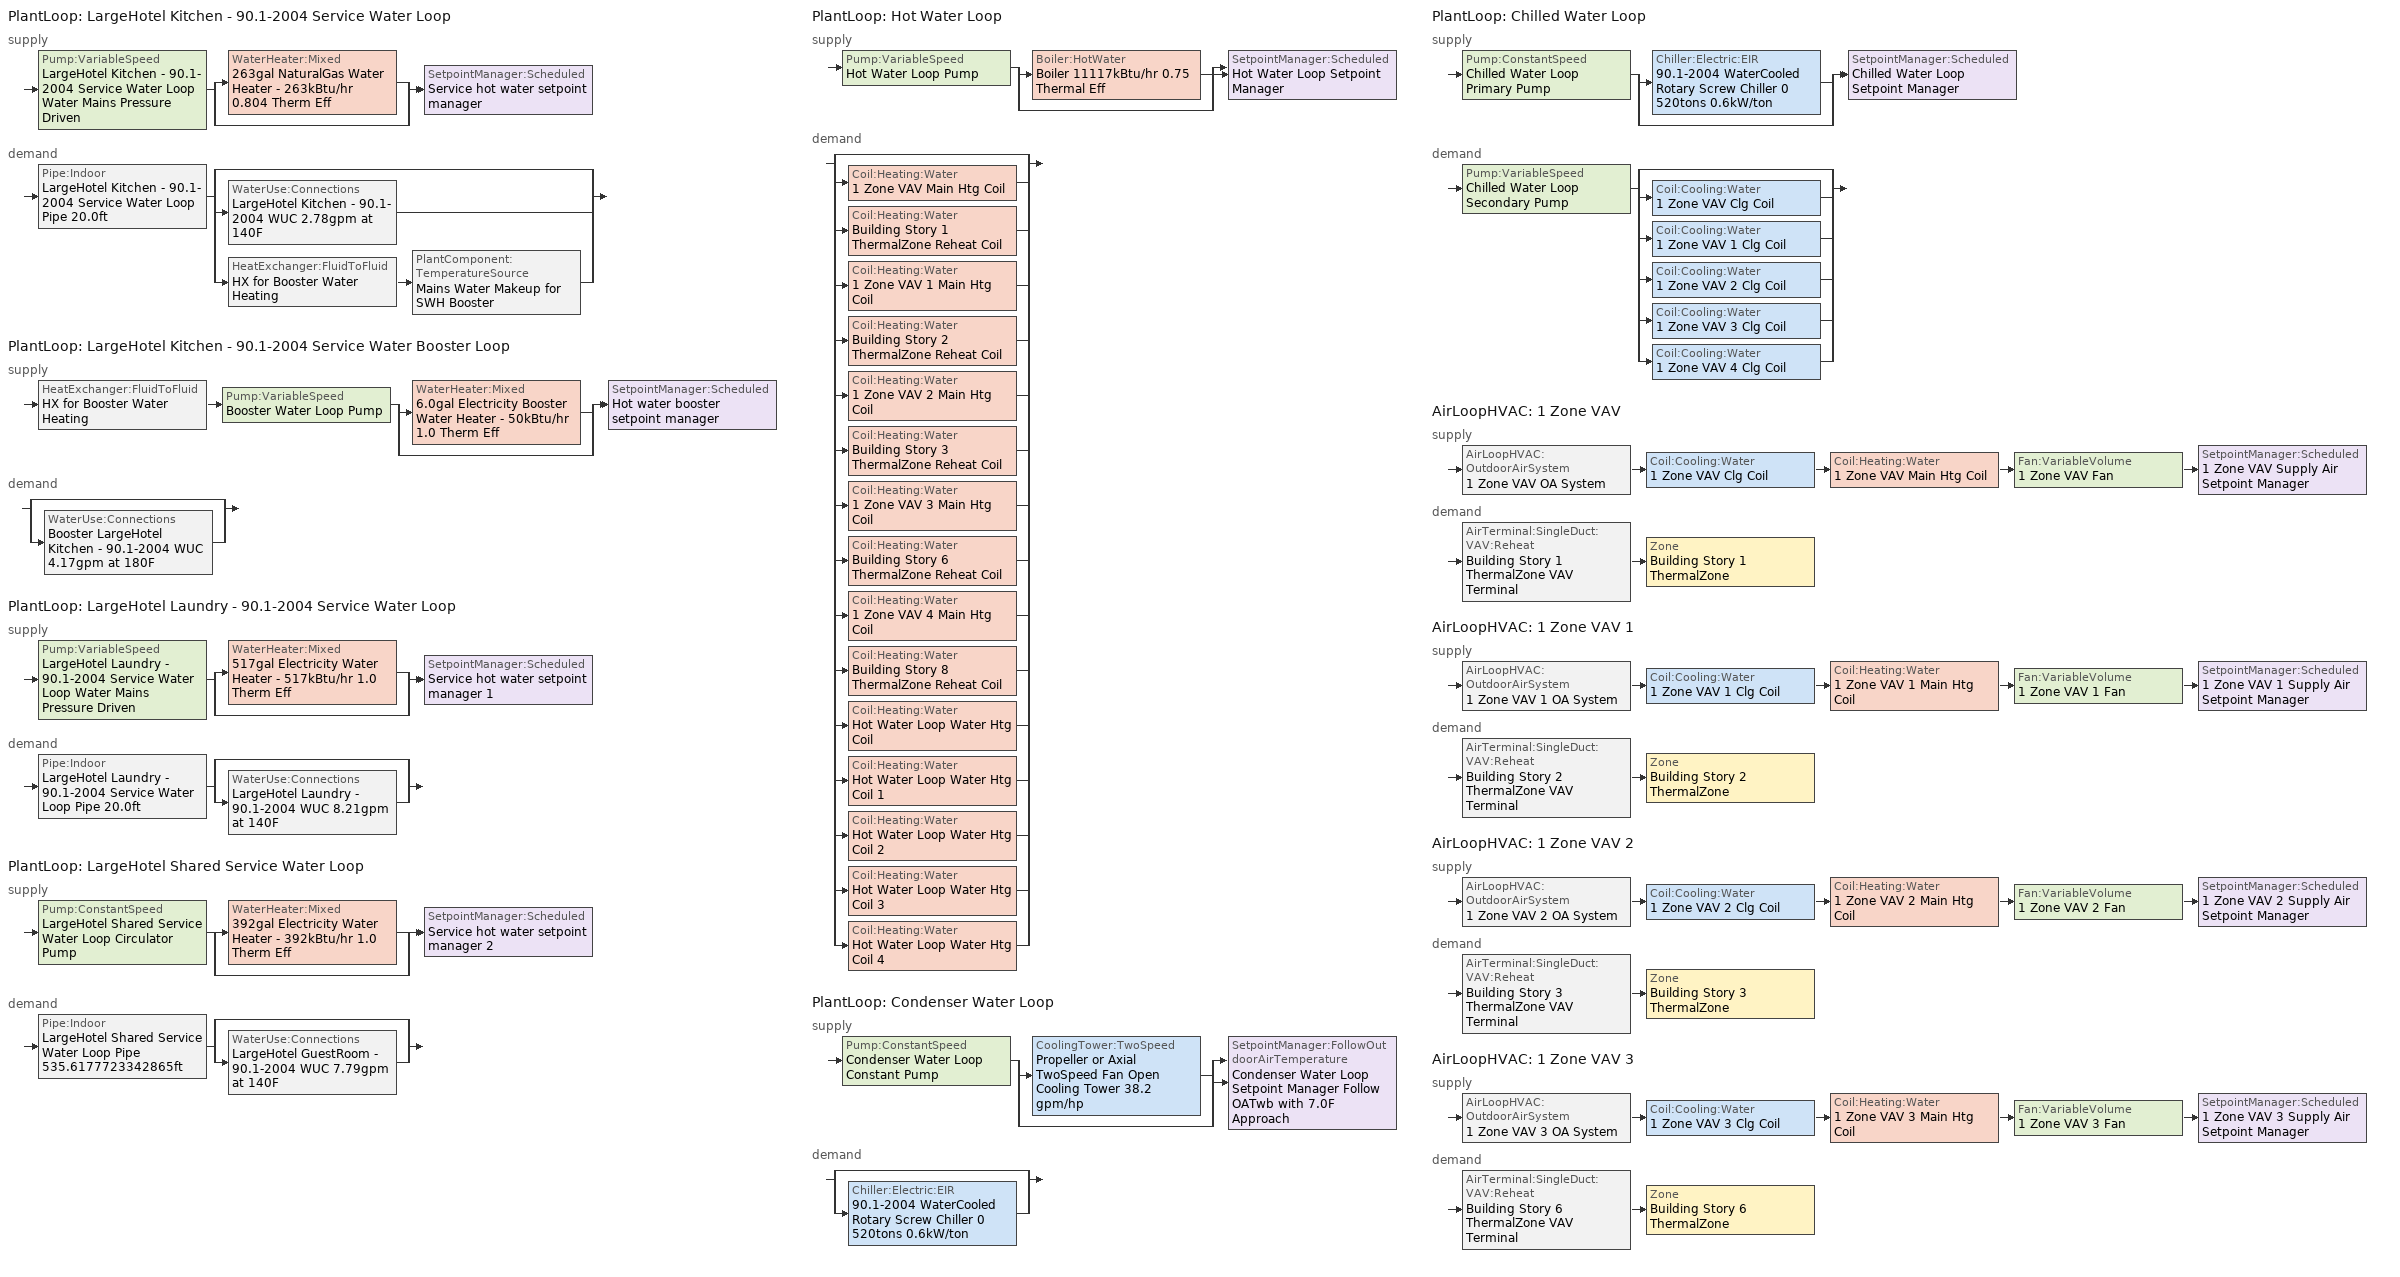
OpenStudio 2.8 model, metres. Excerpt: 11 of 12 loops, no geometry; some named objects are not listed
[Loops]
PlantLoop 'LargeHotel Kitchen - 90.1-2004 Service Water Loop'
 supply: Pump:VariableSpeed 'LargeHotel Kitchen - 90.1-2004 Service Water Loop Water Mains Pressure Driven' > split
  | WaterHeater:Mixed '263gal NaturalGas Water Heater - 263kBtu/hr 0.804 Therm Eff'
  | bypass
  join > SetpointManager:Scheduled 'Service hot water setpoint manager'
 demand: Pipe:Indoor 'LargeHotel Kitchen - 90.1-2004 Service Water Loop Pipe 20.0ft' > split
  | bypass
  | WaterUse:Connections 'LargeHotel Kitchen - 90.1-2004 WUC 2.78gpm at 140F'
  | HeatExchanger:FluidToFluid 'HX for Booster Water Heating' > PlantComponent:TemperatureSource 'Mains Water Makeup for SWH Booster'
PlantLoop 'LargeHotel Kitchen - 90.1-2004 Service Water Booster Loop'
 supply: HeatExchanger:FluidToFluid 'HX for Booster Water Heating' > Pump:VariableSpeed 'Booster Water Loop Pump' > split
  | WaterHeater:Mixed '6.0gal Electricity Booster Water Heater - 50kBtu/hr 1.0 Therm Eff'
  | bypass
  join > SetpointManager:Scheduled 'Hot water booster setpoint manager'
 demand: split
  | bypass
  | WaterUse:Connections 'Booster LargeHotel Kitchen - 90.1-2004 WUC 4.17gpm at 180F'
PlantLoop 'LargeHotel Laundry - 90.1-2004 Service Water Loop'
 supply: Pump:VariableSpeed 'LargeHotel Laundry - 90.1-2004 Service Water Loop Water Mains Pressure Driven' > split
  | WaterHeater:Mixed '517gal Electricity Water Heater - 517kBtu/hr 1.0 Therm Eff'
  | bypass
  join > SetpointManager:Scheduled 'Service hot water setpoint manager 1'
 demand: Pipe:Indoor 'LargeHotel Laundry - 90.1-2004 Service Water Loop Pipe 20.0ft' > split
  | bypass
  | WaterUse:Connections 'LargeHotel Laundry - 90.1-2004 WUC 8.21gpm at 140F'
PlantLoop 'LargeHotel Shared Service Water Loop'
 supply: Pump:ConstantSpeed 'LargeHotel Shared Service Water Loop Circulator Pump' > split
  | WaterHeater:Mixed '392gal Electricity Water Heater - 392kBtu/hr 1.0 Therm Eff'
  | bypass
  join > SetpointManager:Scheduled 'Service hot water setpoint manager 2'
 demand: Pipe:Indoor 'LargeHotel Shared Service Water Loop Pipe 535.6177723342865ft' > split
  | bypass
  | WaterUse:Connections 'LargeHotel GuestRoom - 90.1-2004 WUC 7.79gpm at 140F'
PlantLoop 'Hot Water Loop'
 supply: Pump:VariableSpeed 'Hot Water Loop Pump' > split
  | Boiler:HotWater 'Boiler 11117kBtu/hr 0.75 Thermal Eff'
  | bypass
  join > SetpointManager:Scheduled 'Hot Water Loop Setpoint Manager'
 demand: split
  | bypass
  | Coil:Heating:Water '1 Zone VAV Main Htg Coil'
  | Coil:Heating:Water 'Building Story 1 ThermalZone Reheat Coil'
  | Coil:Heating:Water '1 Zone VAV 1 Main Htg Coil'
  | Coil:Heating:Water 'Building Story 2 ThermalZone Reheat Coil'
  | Coil:Heating:Water '1 Zone VAV 2 Main Htg Coil'
  | Coil:Heating:Water 'Building Story 3 ThermalZone Reheat Coil'
  | Coil:Heating:Water '1 Zone VAV 3 Main Htg Coil'
  | Coil:Heating:Water 'Building Story 6 ThermalZone Reheat Coil'
  | Coil:Heating:Water '1 Zone VAV 4 Main Htg Coil'
  | Coil:Heating:Water 'Building Story 8 ThermalZone Reheat Coil'
  | Coil:Heating:Water 'Hot Water Loop Water Htg Coil'
  | Coil:Heating:Water 'Hot Water Loop Water Htg Coil 1'
  | Coil:Heating:Water 'Hot Water Loop Water Htg Coil 2'
  | Coil:Heating:Water 'Hot Water Loop Water Htg Coil 3'
  | Coil:Heating:Water 'Hot Water Loop Water Htg Coil 4'
PlantLoop 'Condenser Water Loop'
 supply: Pump:ConstantSpeed 'Condenser Water Loop Constant Pump' > split
  | CoolingTower:TwoSpeed 'Propeller or Axial TwoSpeed Fan Open Cooling Tower 38.2 gpm/hp'
  | bypass
  join > SetpointManager:FollowOutdoorAirTemperature 'Condenser Water Loop Setpoint Manager Follow OATwb with 7.0F Approach'
 demand: split
  | bypass
  | Chiller:Electric:EIR '90.1-2004 WaterCooled  Rotary Screw Chiller 0 520tons 0.6kW/ton'
PlantLoop 'Chilled Water Loop'
 supply: Pump:ConstantSpeed 'Chilled Water Loop Primary Pump' > split
  | Chiller:Electric:EIR '90.1-2004 WaterCooled  Rotary Screw Chiller 0 520tons 0.6kW/ton'
  | bypass
  join > SetpointManager:Scheduled 'Chilled Water Loop Setpoint Manager'
 demand: Pump:VariableSpeed 'Chilled Water Loop Secondary Pump' > split
  | bypass
  | Coil:Cooling:Water '1 Zone VAV Clg Coil'
  | Coil:Cooling:Water '1 Zone VAV 1 Clg Coil'
  | Coil:Cooling:Water '1 Zone VAV 2 Clg Coil'
  | Coil:Cooling:Water '1 Zone VAV 3 Clg Coil'
  | Coil:Cooling:Water '1 Zone VAV 4 Clg Coil'
AirLoopHVAC '1 Zone VAV'
 supply: AirLoopHVAC:OutdoorAirSystem '1 Zone VAV OA System' > Coil:Cooling:Water '1 Zone VAV Clg Coil' > Coil:Heating:Water '1 Zone VAV Main Htg Coil' > Fan:VariableVolume '1 Zone VAV Fan' > SetpointManager:Scheduled '1 Zone VAV Supply Air Setpoint Manager'
 demand: AirTerminal:SingleDuct:VAV:Reheat 'Building Story 1 ThermalZone VAV Terminal' > Zone 'Building Story 1 ThermalZone'
AirLoopHVAC '1 Zone VAV 1'
 supply: AirLoopHVAC:OutdoorAirSystem '1 Zone VAV 1 OA System' > Coil:Cooling:Water '1 Zone VAV 1 Clg Coil' > Coil:Heating:Water '1 Zone VAV 1 Main Htg Coil' > Fan:VariableVolume '1 Zone VAV 1 Fan' > SetpointManager:Scheduled '1 Zone VAV 1 Supply Air Setpoint Manager'
 demand: AirTerminal:SingleDuct:VAV:Reheat 'Building Story 2 ThermalZone VAV Terminal' > Zone 'Building Story 2 ThermalZone'
AirLoopHVAC '1 Zone VAV 2'
 supply: AirLoopHVAC:OutdoorAirSystem '1 Zone VAV 2 OA System' > Coil:Cooling:Water '1 Zone VAV 2 Clg Coil' > Coil:Heating:Water '1 Zone VAV 2 Main Htg Coil' > Fan:VariableVolume '1 Zone VAV 2 Fan' > SetpointManager:Scheduled '1 Zone VAV 2 Supply Air Setpoint Manager'
 demand: AirTerminal:SingleDuct:VAV:Reheat 'Building Story 3 ThermalZone VAV Terminal' > Zone 'Building Story 3 ThermalZone'
AirLoopHVAC '1 Zone VAV 3'
 supply: AirLoopHVAC:OutdoorAirSystem '1 Zone VAV 3 OA System' > Coil:Cooling:Water '1 Zone VAV 3 Clg Coil' > Coil:Heating:Water '1 Zone VAV 3 Main Htg Coil' > Fan:VariableVolume '1 Zone VAV 3 Fan' > SetpointManager:Scheduled '1 Zone VAV 3 Supply Air Setpoint Manager'
 demand: AirTerminal:SingleDuct:VAV:Reheat 'Building Story 6 ThermalZone VAV Terminal' > Zone 'Building Story 6 ThermalZone'
[Construction]
Uninsulated copper pipe 0.75in type L: Copper pipe 0.75in type L
Uninsulated copper pipe 0.75in type L 1: Copper pipe 0.75in type L 1
Uninsulated copper pipe 0.75in type L 2: Copper pipe 0.75in type L 2
[Material] Roughness=Smooth; Thickness {m}=0.001143; Conductivity {W/m-K}=386; Density {kg/m3}=8906.27; Specific Heat {J/kg-K}=385.1856; Thermal Absorptance=0.9; Solar Absorptance=0.7; Visible Absorptance=0.7
Copper pipe 0.75in type L; Copper pipe 0.75in type L 1; Copper pipe 0.75in type L 2
[WaterUse:Connections]
Name | Water Use Equipment Name 1
LargeHotel GuestRoom - 90.1-2004 WUC 7.79gpm at 140F | LargeHotel GuestRoom - 90.1-2004 Service Water Use 7.79gpm at 140F
Booster LargeHotel Kitchen - 90.1-2004 WUC 4.17gpm at 180F | Booster LargeHotel Kitchen - 90.1-2004 Service Water Use 4.17gpm at 180F
LargeHotel Kitchen - 90.1-2004 WUC 2.78gpm at 140F | LargeHotel Kitchen - 90.1-2004 Service Water Use 2.78gpm at 140F
LargeHotel Laundry - 90.1-2004 WUC 8.21gpm at 140F | LargeHotel Laundry - 90.1-2004 Service Water Use 8.21gpm at 140F
[WaterUse:Equipment:Definition] Sensible Fraction Schedule=Fraction Sensible - 0.2; Latent Fraction Schedule=Fraction Latent - 0.05
Name | Peak Flow Rate {m3/s} | Target Temperature Schedule
LargeHotel GuestRoom - 90.1-2004 Service Water Use Def 7.79gpm | 0.000491232 | Mixed Water At Faucet Temp - 140F
Booster LargeHotel Kitchen - 90.1-2004 Service Water Use Def 4.17gpm | 0.000262959 | Mixed Water At Faucet Temp - 180F
LargeHotel Kitchen - 90.1-2004 Service Water Use Def 2.78gpm | 0.000175306 | Mixed Water At Faucet Temp - 140F 1
LargeHotel Laundry - 90.1-2004 Service Water Use Def 8.21gpm | 0.000517976 | Mixed Water At Faucet Temp - 140F 2
[WaterUse:Equipment]
Name | Water Use Equipment Definition | Flow Rate Fraction Schedule
LargeHotel GuestRoom - 90.1-2004 Service Water Use 7.79gpm at 140F | LargeHotel GuestRoom - 90.1-2004 Service Water Use Def 7.79gpm | HotelLarge GuestRoom_SWH_Sch
Booster LargeHotel Kitchen - 90.1-2004 Service Water Use 4.17gpm at 180F | Booster LargeHotel Kitchen - 90.1-2004 Service Water Use Def 4.17gpm | HotelLarge BLDG_SWH_SCH
LargeHotel Kitchen - 90.1-2004 Service Water Use 2.78gpm at 140F | LargeHotel Kitchen - 90.1-2004 Service Water Use Def 2.78gpm | HotelLarge BLDG_SWH_SCH
LargeHotel Laundry - 90.1-2004 Service Water Use 8.21gpm at 140F | LargeHotel Laundry - 90.1-2004 Service Water Use Def 8.21gpm | HotelLarge LaundryRoom_SWH_Sch_Post2004
[PlantLoop] Glycol Concentration=0; Plant Loop Volume {m3}=Autocalculate; Load Distribution Scheme=Optimal
Name | Maximum Loop Temperature {C} | Minimum Loop Temperature {C} | Fluid Type | Common Pipe Simulation
LargeHotel Kitchen - 90.1-2004 Service Water Loop; LargeHotel Laundry - 90.1-2004 Service Water Loop; LargeHotel Shared Service Water Loop | 60 | 10
LargeHotel Kitchen - 90.1-2004 Service Water Booster Loop
Hot Water Loop |  | 10 | Water
Condenser Water Loop | 80 | 5
Chilled Water Loop | 40 | 1 |  | CommonPipe
[Sizing:Plant] Sizing Option=NonCoincident; Zone Timesteps in Averaging Window=1; Coincident Sizing Factor Mode=None
Name | Loop Type | Design Loop Exit Temperature {C} | Loop Design Temperature Difference {deltaC}
LargeHotel Kitchen - 90.1-2004 Service Water Loop; LargeHotel Laundry - 90.1-2004 Service Water Loop; LargeHotel Shared Service Water Loop | Heating | 60 | 5
LargeHotel Kitchen - 90.1-2004 Service Water Booster Loop | Heating | 82.2222 | 5
Hot Water Loop | Heating | 82.2222 | 11.1111
Condenser Water Loop | Condenser | 29.4444 | 5.55556
Chilled Water Loop | Cooling | 6.66667 | 5.61111
[SetpointManager:Scheduled] Control Variable=Temperature
Name | Schedule | Setpoint Node or NodeList
Service hot water setpoint manager | Service Water Loop Temp - 140F | LargeHotel Kitchen - 90.1-2004 Service Water Loop Supply Outlet Node
Hot water booster setpoint manager | Service Water Booster Temp - 180.00000000000006F | LargeHotel Kitchen - 90.1-2004 Service Water Booster Loop Supply Outlet Node
Service hot water setpoint manager 1 | Service Water Loop Temp - 140F 1 | LargeHotel Laundry - 90.1-2004 Service Water Loop Supply Outlet Node
Service hot water setpoint manager 2 | Service Water Loop Temp - 140F 2 | LargeHotel Shared Service Water Loop Supply Outlet Node
Hot Water Loop Setpoint Manager | Hot Water Loop Temp - 180F | Hot Water Loop Supply Outlet Node
Chilled Water Loop Setpoint Manager | Chilled Water Loop Temp - 44F | Chilled Water Loop Supply Outlet Node
1 Zone VAV Supply Air Setpoint Manager | Supply Air Temp - 55.0F | 1 Zone VAV Supply Outlet Node
1 Zone VAV 1 Supply Air Setpoint Manager | Supply Air Temp - 55.0F 1 | 1 Zone VAV 1 Supply Outlet Node
1 Zone VAV 2 Supply Air Setpoint Manager | Supply Air Temp - 55.0F 2 | 1 Zone VAV 2 Supply Outlet Node
1 Zone VAV 3 Supply Air Setpoint Manager | Supply Air Temp - 55.0F 3 | 1 Zone VAV 3 Supply Outlet Node
[Pump:VariableSpeed] Skin Loss Radiative Fraction=0.5; Design Power Sizing Method=PowerPerFlowPerPressure; Design Electric Power per Unit Flow Rate {W/(m3/s)}=348701.1; Design Shaft Power per Unit Flow Rate per Unit Head {W-s/m3-Pa}=1.28205; Design Minimum Flow Rate Fraction=0
Name | Rated Pump Head {Pa} | Motor Efficiency | Pump Control Type | Rated Power Consumption {W} | Minimum Flow Rate {m3/s} | Fraction of Motor Inefficiencies to Fluid Stream | Coefficient 1 of the Part Load Performance Curve | Coefficient 2 of the Part Load Performance Curve | Coefficient 3 of the Part Load Performance Curve | Coefficient 4 of the Part Load Performance Curve
LargeHotel Kitchen - 90.1-2004 Service Water Loop Water Mains Pressure Driven; LargeHotel Laundry - 90.1-2004 Service Water Loop Water Mains Pressure Driven | 0.001 | 0.825 | Continuous
Booster Water Loop Pump | 0 | 1 | Continuous | 0 | 0
Hot Water Loop Pump | 179344 | 0.924 | Intermittent
Chilled Water Loop Secondary Pump | 134508 | 0.91 | Intermittent |  |  | 0 | 0 | 0.0205 | 0.4101 | 0.5753
[WaterHeater:Mixed] Deadband Temperature Difference {deltaC}=2; Heater Control Type=Cycle; Off Cycle Parasitic Fuel Consumption Rate {W}=0; Off Cycle Parasitic Heat Fraction to Tank=0; On Cycle Parasitic Fuel Consumption Rate {W}=0; On Cycle Parasitic Heat Fraction to Tank=0; Ambient Temperature Indicator=Schedule; Use Side Effectiveness=1; Source Side Effectiveness=1; Use Side Design Flow Rate {m3/s}=autosize; Source Side Design Flow Rate {m3/s}=autosize; Indirect Water Heating Recovery Time {hr}=1.5; Source Side Flow Control Mode=IndirectHeatPrimarySetpoint
Name | Tank Volume {m3} | Setpoint Temperature Schedule | Maximum Temperature Limit {C} | Heater Maximum Capacity {W} | Heater Fuel Type | Heater Thermal Efficiency | Off Cycle Parasitic Fuel Type | On Cycle Parasitic Fuel Type | Ambient Temperature Schedule | Off Cycle Loss Coefficient to Ambient Temperature {W/K} | On Cycle Loss Coefficient to Ambient Temperature {W/K}
263gal NaturalGas Water Heater - 263kBtu/hr 0.804 Therm Eff | 0.993983 | Service Water Loop Temp - 140F | 60 | 76955.4 | NaturalGas | 0.804316 | NaturalGas | NaturalGas | Water Heater Ambient Temp Schedule - 71.6f | 10.6753 | 10.6753
6.0gal Electricity Booster Water Heater - 50kBtu/hr 1.0 Therm Eff | 0.0227125 | Service Water Booster Temp - 180.00000000000006F | 82.2222 | 14775.4 | Electricity | 1 | Electricity | Electricity | Water Heater Ambient Temp Schedule - 71.6 | 1.59362 | 1.59362
517gal Electricity Water Heater - 517kBtu/hr 1.0 Therm Eff | 1.95795 | Service Water Loop Temp - 140F 1 | 60 | 151587 | Electricity | 1 | Electricity | Electricity | Water Heater Ambient Temp Schedule - 71.6f 1 | 6.14945 | 6.14945
392gal Electricity Water Heater - 392kBtu/hr 1.0 Therm Eff | 1.48549 | Service Water Loop Temp - 140F 2 | 60 | 115008 | Electricity | 1 | Electricity | Electricity | Water Heater Ambient Temp Schedule - 71.6f 2 | 5.3758 | 5.3758
[Pipe:Indoor] Environment Type=Schedule; Pipe Inside Diameter {m}=0.019939
Name | Construction | Ambient Temperature Schedule | Ambient Air Velocity Schedule | Pipe Length {m}
LargeHotel Kitchen - 90.1-2004 Service Water Loop Pipe 20.0ft | Uninsulated copper pipe 0.75in type L | LargeHotel Kitchen - 90.1-2004 Service Water Loop Piping Air Temp - 70F | LargeHotel Kitchen - 90.1-2004 Service Water Loop Piping Air Velocity - 0.67mph | 6.096
LargeHotel Laundry - 90.1-2004 Service Water Loop Pipe 20.0ft | Uninsulated copper pipe 0.75in type L 1 | LargeHotel Laundry - 90.1-2004 Service Water Loop Piping Air Temp - 70F | LargeHotel Laundry - 90.1-2004 Service Water Loop Piping Air Velocity - 0.67mph | 6.096
LargeHotel Shared Service Water Loop Pipe 535.6177723342865ft | Uninsulated copper pipe 0.75in type L 2 | LargeHotel Shared Service Water Loop Piping Air Temp - 70F | LargeHotel Shared Service Water Loop Piping Air Velocity - 0.67mph | 163.256
[HeatExchanger:FluidToFluid]
HX for Booster Water Heating: Loop Demand Side Design Flow Rate {m3/s}=autosize; Loop Supply Side Design Flow Rate {m3/s}=autosize; Heat Exchange Model Type=Ideal; Heat Exchanger U-Factor Times Area Value {W/K}=autosize; Control Type=UncontrolledOn; Minimum Temperature Difference to Activate Heat Exchanger {deltaC}=0.01; Heat Transfer Metering End Use Type=LoopToLoop; Component Override Cooling Control Temperature Mode=Loop; Sizing Factor=1; Operation Minimum Temperature Limit {C}=0; Operation Maximum Temperature Limit {C}=100
[PlantComponent:TemperatureSource]
Mains Water Makeup for SWH Booster: Design Volume Flow Rate {m3/s}=autosize; Temperature Specification Type=Scheduled; Source Temperature {C}=8; Source Temperature Schedule=Mains Water Temperature
[EnergyManagementSystem:Sensor] Output Variable or Output Meter Index Key=Environment
Name | Output Variable or Output Meter
Mains_Water_Temp_Sen | Site Mains Water Temperature
OAT; OAT_1; OAT_2 | Site Outdoor Air Drybulb Temperature
[EnergyManagementSystem:Actuator] Actuated Component Control Type=Schedule Value
Name | Actuated Component | Actuated Component Type
Mains_Water_Temp_Act | Mains Water Temperature | Schedule:Constant
SYS1ZoneVAVHtgSch0; SYS1ZoneVAV3HtgSch0; SYS1ZoneVAV4HtgSch0 | HotelLarge HTGSETP_SCH | Schedule:Year
SYS1ZoneVAVClgSch0; SYS1ZoneVAV3ClgSch0; SYS1ZoneVAV4ClgSch0 | HotelLarge CLGSETP_SCH | Schedule:Year
[EnergyManagementSystem:Program]
Mains_Water_Prg: SET Mains_Water_Temp_Act = Mains_Water_Temp_Sen
SYS1ZoneVAVOptimumStartProg0: IF DaylightSavings==0 && DayOfWeek>1 && Hour==5 && OAT<23.9 && OAT>1.7; SET SYS1ZoneVAVClgSch0 = 29.4; SET SYS1ZoneVAVHtgSch0 = 15.6; ELSEIF DaylightSavings==0 && DayOfWeek==1 && Hour==7 && OAT<23.9 && OAT>1.7; SET SYS1ZoneVAVClgSch0 = 29.4; SET SYS1ZoneVAVHtgSch0 = 15.6; ELSEIF DaylightSavings==1 && DayOfWeek>1 && Hour==4 && OAT<23.9 && OAT>1.7; SET SYS1ZoneVAVClgSch0 = 29.4; SET SYS1ZoneVAVHtgSch0 = 15.6; ELSEIF DaylightSavings==1 && DayOfWeek==1 && Hour==6 && OAT<23.9 && OAT>1.7; SET SYS1ZoneVAVClgSch0 = 29.4; SET SYS1ZoneVAVHtgSch0 = 15.6; ELSE; SET SYS1ZoneVAVClgSch0 = NULL; SET SYS1ZoneVAVHtgSch0 = NULL; ENDIF
SYS1ZoneVAV3OptimumStartProg0: IF DaylightSavings==0 && DayOfWeek>1 && Hour==5 && OAT_1<23.9 && OAT_1>1.7; SET SYS1ZoneVAV3ClgSch0 = 29.4; SET SYS1ZoneVAV3HtgSch0 = 15.6; ELSEIF DaylightSavings==0 && DayOfWeek==1 && Hour==7 && OAT_1<23.9 && OAT_1>1.7; SET SYS1ZoneVAV3ClgSch0 = 29.4; SET SYS1ZoneVAV3HtgSch0 = 15.6; ELSEIF DaylightSavings==1 && DayOfWeek>1 && Hour==4 && OAT_1<23.9 && OAT_1>1.7; SET SYS1ZoneVAV3ClgSch0 = 29.4; SET SYS1ZoneVAV3HtgSch0 = 15.6; ELSEIF DaylightSavings==1 && DayOfWeek==1 && Hour==6 && OAT_1<23.9 && OAT_1>1.7; SET SYS1ZoneVAV3ClgSch0 = 29.4; SET SYS1ZoneVAV3HtgSch0 = 15.6; ELSE; SET SYS1ZoneVAV3ClgSch0 = NULL; SET SYS1ZoneVAV3HtgSch0 = NULL; ENDIF
SYS1ZoneVAV4OptimumStartProg0: IF DaylightSavings==0 && DayOfWeek>1 && Hour==5 && OAT_2<23.9 && OAT_2>1.7; SET SYS1ZoneVAV4ClgSch0 = 29.4; SET SYS1ZoneVAV4HtgSch0 = 15.6; ELSEIF DaylightSavings==0 && DayOfWeek==1 && Hour==7 && OAT_2<23.9 && OAT_2>1.7; SET SYS1ZoneVAV4ClgSch0 = 29.4; SET SYS1ZoneVAV4HtgSch0 = 15.6; ELSEIF DaylightSavings==1 && DayOfWeek>1 && Hour==4 && OAT_2<23.9 && OAT_2>1.7; SET SYS1ZoneVAV4ClgSch0 = 29.4; SET SYS1ZoneVAV4HtgSch0 = 15.6; ELSEIF DaylightSavings==1 && DayOfWeek==1 && Hour==6 && OAT_2<23.9 && OAT_2>1.7; SET SYS1ZoneVAV4ClgSch0 = 29.4; SET SYS1ZoneVAV4HtgSch0 = 15.6; ELSE; SET SYS1ZoneVAV4ClgSch0 = NULL; SET SYS1ZoneVAV4HtgSch0 = NULL; ENDIF
[EnergyManagementSystem:ProgramCallingManager]
Mains_Water_Prg_Mgr: BeginTimestepBeforePredictor; Mains_Water_Prg
SYS1ZoneVAVOptimumStartCallingManager0: BeginTimestepBeforePredictor; SYS1ZoneVAVOptimumStartProg0
SYS1ZoneVAV3OptimumStartCallingManager0: BeginTimestepBeforePredictor; SYS1ZoneVAV3OptimumStartProg0
SYS1ZoneVAV4OptimumStartCallingManager0: BeginTimestepBeforePredictor; SYS1ZoneVAV4OptimumStartProg0
[Pump:ConstantSpeed] Rated Flow Rate {m3/s}=autosize; Rated Power Consumption {W}=autosize; Fraction of Motor Inefficiencies to Fluid Stream=0; Pump Control Type=Intermittent; Design Power Sizing Method=PowerPerFlowPerPressure; Design Electric Power per Unit Flow Rate {W/(m3/s)}=348701.1; Design Shaft Power per Unit Flow Rate per Unit Head {W-s/m3-Pa}=1.28205
Name | Rated Pump Head {Pa} | Motor Efficiency
LargeHotel Shared Service Water Loop Circulator Pump | 29890.7 | 0.825
Condenser Water Loop Constant Pump | 148557 | 0.924
Chilled Water Loop Primary Pump | 44836 | 0.895
[Sizing:Zone] Zone Cooling Design Supply Air Temperature Input Method=SupplyAirTemperature; Zone Cooling Design Supply Air Temperature Difference {deltaC}=11.11; Zone Heating Design Supply Air Temperature Input Method=SupplyAirTemperature; Zone Heating Design Supply Air Temperature Difference {deltaC}=11.11; Zone Heating Design Supply Air Humidity Ratio {kg-H2O/kg-air}=0.008; Heating Design Air Flow Method=DesignDay; Account for Dedicated Outdoor Air System=No; Dedicated Outdoor Air System Control Strategy=NeutralSupplyAir; Dedicated Outdoor Air Low Setpoint Temperature for Design {C}=autosize; Dedicated Outdoor Air High Setpoint Temperature for Design {C}=autosize
Name | Zone Cooling Design Supply Air Temperature {C} | Zone Heating Design Supply Air Temperature {C} | Zone Cooling Design Supply Air Humidity Ratio {kg-H2O/kg-air} | Cooling Design Air Flow Method
Building Story 1 ThermalZone; Building Story 2 ThermalZone; Building Story 3 ThermalZone; Building Story 6 ThermalZone | 12.7778 | 40 | 0.0085 | DesignDayWithLimit
Building Story 4 ThermalZone; Building Story 5 ThermalZone; Building Story 7 ThermalZone; Building Story 9 ThermalZone; Building Story 10 ThermalZone | 13.8889 | 50 | 0.008 | DesignDay
[Zone equipment]
Building Story 1 ThermalZone: Building Story 1 ThermalZone VAV Terminal
Building Story 2 ThermalZone: Building Story 2 ThermalZone VAV Terminal
Building Story 3 ThermalZone: Building Story 3 ThermalZone VAV Terminal
Building Story 4 ThermalZone: Building Story 4 ThermalZone PTAC
Building Story 5 ThermalZone: Building Story 5 ThermalZone PTAC
Building Story 6 ThermalZone: Building Story 6 ThermalZone VAV Terminal
Building Story 7 ThermalZone: Building Story 7 ThermalZone PTAC
Building Story 9 ThermalZone: Building Story 9 ThermalZone PTAC
Building Story 10 ThermalZone: Building Story 10 ThermalZone PTAC
[Boiler:HotWater]
Boiler 11117kBtu/hr 0.75 Thermal Eff: Fuel Type=NaturalGas; Nominal Thermal Efficiency=0.75; Efficiency Curve Temperature Evaluation Variable=LeavingBoiler; Normalized Boiler Efficiency Curve=Boiler with No Minimum Turndown; Design Water Outlet Temperature {C}=82.2222; Minimum Part Load Ratio=0; Maximum Part Load Ratio=1.2; Optimum Part Load Ratio=1; Water Outlet Upper Temperature Limit {C}=95; Boiler Flow Mode=LeavingSetpointModulated; Parasitic Electric Load {W}=0; Sizing Factor=1
[SetpointManager:FollowOutdoorAirTemperature]
Condenser Water Loop Setpoint Manager Follow OATwb with 7.0F Approach: Control Variable=Temperature; Reference Temperature Type=OutdoorAirWetBulb; Offset Temperature Difference {deltaC}=3.88889; Maximum Setpoint Temperature {C}=29.4444; Minimum Setpoint Temperature {C}=21.1111; Setpoint Node or NodeList=Condenser Water Loop Supply Outlet Node
[CoolingTower:TwoSpeed]
Propeller or Axial TwoSpeed Fan Open Cooling Tower 38.2 gpm/hp: Design Water Flow Rate {m3/s}=autosize; High Fan Speed Air Flow Rate {m3/s}=autosize; High Fan Speed Fan Power {W}=28041.3; High Fan Speed U-Factor Times Area Value {W/K}=autosize; Low Fan Speed Air Flow Rate {m3/s}=AutoSize; Low Fan Speed Fan Power {W}=8412.38; Low Fan Speed U-Factor Times Area Value {W/K}=AutoSize; Number of Cells=1; Sizing Factor=1; Design Inlet Air Dry-Bulb Temperature {C}=35; Design Inlet Air Wet-Bulb Temperature {C}=25.6; Design Approach Temperature {deltaC}=autosize; Design Range Temperature {deltaC}=autosize
[Chiller:Electric:EIR]
90.1-2004 WaterCooled  Rotary Screw Chiller 0 520tons 0.6kW/ton: Reference Capacity {W}=Autosize; Reference COP {W/W}=5.50391; Reference Leaving Chilled Water Temperature {C}=6.66667; Reference Entering Condenser Fluid Temperature {C}=35; Cooling Capacity Function of Temperature Curve=ChlrWtrPosDispPathAAllQRatio_fTchwsTcwsSI; Electric Input to Cooling Output Ratio Function of Temperature Curve=ChlrWtrPosDispPathAAllEIRRatio_fTchwsTcwsSI; Electric Input to Cooling Output Ratio Function of Part Load Ratio Curve=ChlrWtrPosDispPathAAllEIRRatio_fQRatio; Minimum Part Load Ratio=0.15; Maximum Part Load Ratio=1; Optimum Part Load Ratio=1; Minimum Unloading Ratio=0.25; Condenser Type=WaterCooled; Leaving Chilled Water Lower Temperature Limit {C}=2.22222; Chiller Flow Mode=ConstantFlow; Design Heat Recovery Water Flow Rate {m3/s}=0; Sizing Factor=1; Basin Heater Capacity {W/K}=0; Basin Heater Setpoint Temperature {C}=10
[AirLoopHVAC] Design Supply Air Flow Rate {m3/s}=AutoSize
Name | Availability Schedule
1 Zone VAV | 1 Zone VAV Occ Sch
1 Zone VAV 1 | 1 Zone VAV 1 Occ Sch
1 Zone VAV 2 | 1 Zone VAV 2 Occ Sch
1 Zone VAV 3 | 1 Zone VAV 3 Occ Sch
[Sizing:System] Type of Load to Size On=Sensible; Design Outdoor Air Flow Rate {m3/s}=Autosize; Central Heating Maximum System Air Flow Ratio=0.3; Preheat Design Temperature {C}=7.22222; Preheat Design Humidity Ratio {kg-H2O/kg-Air}=0.008; Precool Design Temperature {C}=12.7778; Precool Design Humidity Ratio {kg-H2O/kg-Air}=0.008; Central Cooling Design Supply Air Temperature {C}=12.7778; Central Heating Design Supply Air Temperature {C}=12.7778; Sizing Option=Coincident; 100% Outdoor Air in Cooling=No; 100% Outdoor Air in Heating=No; Central Cooling Design Supply Air Humidity Ratio {kg-H2O/kg-Air}=0.0085; Central Heating Design Supply Air Humidity Ratio {kg-H2O/kg-Air}=0.008; Cooling Design Air Flow Method=DesignDay; Cooling Design Air Flow Rate {m3/s}=0; Heating Design Air Flow Method=DesignDay; Heating Design Air Flow Rate {m3/s}=0; System Outdoor Air Method=ZoneSum; Zone Maximum Outdoor Air Fraction=1; Cooling Supply Air Flow Rate Per Floor Area {m3/s-m2}=0.00996765; Cooling Fraction of Autosized Cooling Supply Air Flow Rate=1; Cooling Supply Air Flow Rate Per Unit Cooling Capacity {m3/s-W}=3.94755e-05; Heating Supply Air Flow Rate Per Floor Area {m3/s-m2}=0.00996765; Heating Fraction of Autosized Heating Supply Air Flow Rate=1; Heating Fraction of Autosized Cooling Supply Air Flow Rate=1; Heating Supply Air Flow Rate Per Unit Heating Capacity {m3/s-W}=3.15882e-05; Cooling Design Capacity Method=CoolingDesignCapacity; Cooling Design Capacity {W}=autosize; Cooling Design Capacity Per Floor Area {W/m2}=234.7; Fraction of Autosized Cooling Design Capacity=1; Heating Design Capacity Method=HeatingDesignCapacity; Heating Design Capacity {W}=autosize; Heating Design Capacity Per Floor Area {W/m2}=157; Fraction of Autosized Heating Design Capacity=1; Central Cooling Capacity Control Method=OnOff
1 Zone VAV; 1 Zone VAV 1; 1 Zone VAV 2; 1 Zone VAV 3
[Fan:VariableVolume] Availability Schedule=Always On Discrete; Maximum Flow Rate {m3/s}=Autosize; Fan Power Minimum Flow Rate Input Method=Fraction; Fan Power Minimum Flow Fraction=0.1; Fan Power Minimum Air Flow Rate {m3/s}=0; Motor In Airstream Fraction=1; Fan Power Coefficient 1=0.027828; Fan Power Coefficient 2=0.026583; Fan Power Coefficient 3=-0.087069; Fan Power Coefficient 4=1.03092; Fan Power Coefficient 5=0
Name | Fan Total Efficiency | Pressure Rise {Pa} | Motor Efficiency
1 Zone VAV Fan | 0.6045 | 1389.92 | 0.93
1 Zone VAV 1 Fan; 1 Zone VAV 2 Fan | 0.5915 | 1574.24 | 0.91
1 Zone VAV 3 Fan | 0.61425 | 1389.92 | 0.945
[Coil:Heating:Water] Availability Schedule=Always On Discrete; Rated Inlet Water Temperature {C}=82.2222; Rated Outlet Water Temperature {C}=71.1111
Name | Rated Inlet Air Temperature {C} | Rated Outlet Air Temperature {C}
1 Zone VAV Main Htg Coil; 1 Zone VAV 1 Main Htg Coil; 1 Zone VAV 2 Main Htg Coil; 1 Zone VAV 3 Main Htg Coil; 1 Zone VAV 4 Main Htg Coil | 7.22222 | 12.7778
Building Story 1 ThermalZone Reheat Coil; Building Story 2 ThermalZone Reheat Coil; Building Story 3 ThermalZone Reheat Coil; Building Story 6 ThermalZone Reheat Coil; Building Story 8 ThermalZone Reheat Coil | 12.7778 | 40
Hot Water Loop Water Htg Coil; Hot Water Loop Water Htg Coil 1; Hot Water Loop Water Htg Coil 2; Hot Water Loop Water Htg Coil 3; Hot Water Loop Water Htg Coil 4 | 16.6 | 32.2
[Controller:WaterCoil] Minimum Actuated Flow {m3/s}=0
Name | Water Coil | Action | Controller Convergence Tolerance {deltaC}
1 Zone VAV Main Htg Coil Controller | 1 Zone VAV Main Htg Coil | Normal | 0.0001
1 Zone VAV Clg Coil Controller | 1 Zone VAV Clg Coil | Reverse
Building Story 1 ThermalZone Reheat Coil Controller | Building Story 1 ThermalZone Reheat Coil | Normal | 0.0001
1 Zone VAV 1 Main Htg Coil Controller | 1 Zone VAV 1 Main Htg Coil | Normal | 0.0001
1 Zone VAV 1 Clg Coil Controller | 1 Zone VAV 1 Clg Coil | Reverse
Building Story 2 ThermalZone Reheat Coil Controller | Building Story 2 ThermalZone Reheat Coil | Normal | 0.0001
1 Zone VAV 2 Main Htg Coil Controller | 1 Zone VAV 2 Main Htg Coil | Normal | 0.0001
1 Zone VAV 2 Clg Coil Controller | 1 Zone VAV 2 Clg Coil | Reverse
Building Story 3 ThermalZone Reheat Coil Controller | Building Story 3 ThermalZone Reheat Coil | Normal | 0.0001
1 Zone VAV 3 Main Htg Coil Controller | 1 Zone VAV 3 Main Htg Coil | Normal | 0.0001
1 Zone VAV 3 Clg Coil Controller | 1 Zone VAV 3 Clg Coil | Reverse
Building Story 6 ThermalZone Reheat Coil Controller | Building Story 6 ThermalZone Reheat Coil | Normal | 0.0001
1 Zone VAV 4 Main Htg Coil Controller | 1 Zone VAV 4 Main Htg Coil | Normal | 0.0001
1 Zone VAV 4 Clg Coil Controller | 1 Zone VAV 4 Clg Coil | Reverse
Building Story 8 ThermalZone Reheat Coil Controller | Building Story 8 ThermalZone Reheat Coil | Normal | 0.0001
Hot Water Loop Water Htg Coil Controller | Hot Water Loop Water Htg Coil | Normal | 0.0001
Hot Water Loop Water Htg Coil 1 Controller | Hot Water Loop Water Htg Coil 1 | Normal | 0.0001
Hot Water Loop Water Htg Coil 2 Controller | Hot Water Loop Water Htg Coil 2 | Normal | 0.0001
Hot Water Loop Water Htg Coil 3 Controller | Hot Water Loop Water Htg Coil 3 | Normal | 0.0001
Hot Water Loop Water Htg Coil 4 Controller | Hot Water Loop Water Htg Coil 4 | Normal | 0.0001
[Coil:Cooling:Water] Availability Schedule=Always On Discrete; Design Inlet Water Temperature {C}=Autosize; Heat Exchanger Configuration=CrossFlow
1 Zone VAV Clg Coil; 1 Zone VAV 1 Clg Coil; 1 Zone VAV 2 Clg Coil; 1 Zone VAV 3 Clg Coil; 1 Zone VAV 4 Clg Coil
[Controller:OutdoorAir] Minimum Outdoor Air Flow Rate {m3/s}=autosize; Maximum Outdoor Air Flow Rate {m3/s}=Autosize; Economizer Control Type=NoEconomizer; Economizer Control Action Type=ModulateFlow; Economizer Maximum Limit Dry-Bulb Temperature {C}=28; Economizer Maximum Limit Enthalpy {J/kg}=64000; Lockout Type=LockoutWithCompressor; Minimum Limit Type=FixedMinimum; High Humidity Control=No
Name | Minimum Outdoor Air Schedule | Controller Mechanical Ventilation | Heat Recovery Bypass Control Type
1 Zone VAV OA Controller | 1 Zone VAV Occ Sch | 1 Zone VAV Vent Controller | BypassWhenOAFlowGreaterThanMinimum
1 Zone VAV 1 OA Controller | 1 Zone VAV 1 Occ Sch | 1 Zone VAV 1 Vent Controller | BypassWhenWithinEconomizerLimits
1 Zone VAV 2 OA Controller | 1 Zone VAV 2 Occ Sch | 1 Zone VAV 2 Vent Controller | BypassWhenWithinEconomizerLimits
1 Zone VAV 3 OA Controller | 1 Zone VAV 3 Occ Sch | 1 Zone VAV 3 Vent Controller | BypassWhenWithinEconomizerLimits
[Controller:MechanicalVentilation] Availability Schedule=Always On Discrete; System Outdoor Air Method=VentilationRateProcedure
1 Zone VAV Vent Controller; 1 Zone VAV 1 Vent Controller; 1 Zone VAV 2 Vent Controller; 1 Zone VAV 3 Vent Controller
[AirLoopHVAC:OutdoorAirSystem]
Name | Controller
1 Zone VAV OA System | 1 Zone VAV OA Controller
1 Zone VAV 1 OA System | 1 Zone VAV 1 OA Controller
1 Zone VAV 2 OA System | 1 Zone VAV 2 OA Controller
1 Zone VAV 3 OA System | 1 Zone VAV 3 OA Controller
[AvailabilityManager:NightCycle] Control Type=CycleOnAny; Thermostat Tolerance {deltaC}=1; Cycling Run Time {s}=1800
Availability Manager Night Cycle 1; Availability Manager Night Cycle 2; Availability Manager Night Cycle 3; Availability Manager Night Cycle 4; Availability Manager Night Cycle 5
[AirTerminal:SingleDuct:VAV:Reheat] Availability Schedule=Always On Discrete; Maximum Air Flow Rate {m3/s}=AutoSize; Zone Minimum Air Flow Input Method=Constant; Fixed Minimum Air Flow Rate {m3/s}=0; Maximum Hot Water or Steam Flow Rate {m3/s}=AutoSize; Minimum Hot Water or Steam Flow Rate {m3/s}=0; Convergence Tolerance=0.001; Damper Heating Action=Normal; Maximum Flow per Zone Floor Area During Reheat {m3/s-m2}=AutoSize; Maximum Flow Fraction During Reheat=0.5; Maximum Reheat Air Temperature {C}=40; Control For Outdoor Air=No
Name | Constant Minimum Air Flow Fraction | Reheat Coil
Building Story 1 ThermalZone VAV Terminal | 0.7 | Building Story 1 ThermalZone Reheat Coil
Building Story 2 ThermalZone VAV Terminal | 0.3 | Building Story 2 ThermalZone Reheat Coil
Building Story 3 ThermalZone VAV Terminal | 0.3 | Building Story 3 ThermalZone Reheat Coil
Building Story 6 ThermalZone VAV Terminal | 0.7 | Building Story 6 ThermalZone Reheat Coil
[Fan:ConstantVolume] Availability Schedule=Always On Discrete; Fan Total Efficiency=0.1595; Pressure Rise {Pa}=331.288; Maximum Flow Rate {m3/s}=AutoSize; Motor Efficiency=0.29; Motor In Airstream Fraction=1
Building Story 10 ThermalZone PTAC Fan; Building Story 4 ThermalZone PTAC Fan; Building Story 5 ThermalZone PTAC Fan; Building Story 7 ThermalZone PTAC Fan; Building Story 9 ThermalZone PTAC Fan
[Coil:Cooling:DX:SingleSpeed] Availability Schedule=Always On Discrete; Rated Total Cooling Capacity {W}=autosize; Rated Sensible Heat Ratio=autosize; Rated COP {W/W}=3.23448; Rated Air Flow Rate {m3/s}=autosize; Rated Evaporator Fan Power Per Volume Flow Rate {W/(m3/s)}=773.3; Total Cooling Capacity Function of Temperature Curve=PSZ-Fine Storage DX Coil Cap-FT; Total Cooling Capacity Function of Flow Fraction Curve=DX Coil Cap-FF; Energy Input Ratio Function of Temperature Curve=PSZ-AC DX Coil EIR-FT; Energy Input Ratio Function of Flow Fraction Curve=Split DX Coil EIR-FF; Part Load Fraction Correlation Curve=HPACCOOLPLFFPLR; Condenser Type=AirCooled; Evaporative Condenser Effectiveness=0; Evaporative Condenser Air Flow Rate {m3/s}=Autosize; Evaporative Condenser Pump Rated Power Consumption {W}=Autosize; Crankcase Heater Capacity {W}=0; Maximum Outdoor Dry-Bulb Temperature for Crankcase Heater Operation {C}=0; Basin Heater Capacity {W/K}=0; Basin Heater Setpoint Temperature {C}=10
Building Story 10 ThermalZone PTAC 1spd DX AC Clg Coil 553kBtu/hr 9.3EER; Building Story 4 ThermalZone PTAC 1spd DX AC Clg Coil 478kBtu/hr 9.3EER; Building Story 5 ThermalZone PTAC 1spd DX AC Clg Coil 472kBtu/hr 9.3EER; Building Story 7 ThermalZone PTAC 1spd DX AC Clg Coil 486kBtu/hr 9.3EER; Building Story 9 ThermalZone PTAC 1spd DX AC Clg Coil 473kBtu/hr 9.3EER
[ZoneHVAC:PackagedTerminalAirConditioner] Availability Schedule=Always On Discrete; Supply Air Flow Rate During Cooling Operation {m3/s}=Autosize; Supply Air Flow Rate During Heating Operation {m3/s}=Autosize; Supply Air Flow Rate When No Cooling or Heating is Needed {m3/s}=Autosize; Outdoor Air Flow Rate During Cooling Operation {m3/s}=Autosize; Outdoor Air Flow Rate During Heating Operation {m3/s}=Autosize; Outdoor Air Flow Rate When No Cooling or Heating is Needed {m3/s}=Autosize; Fan Placement=DrawThrough; Supply Air Fan Operating Mode Schedule=Always On Discrete
Name | Supply Air Fan | Heating Coil | Cooling Coil
Building Story 10 ThermalZone PTAC | Building Story 10 ThermalZone PTAC Fan | Hot Water Loop Water Htg Coil | Building Story 10 ThermalZone PTAC 1spd DX AC Clg Coil 553kBtu/hr 9.3EER
Building Story 4 ThermalZone PTAC | Building Story 4 ThermalZone PTAC Fan | Hot Water Loop Water Htg Coil 1 | Building Story 4 ThermalZone PTAC 1spd DX AC Clg Coil 478kBtu/hr 9.3EER
Building Story 5 ThermalZone PTAC | Building Story 5 ThermalZone PTAC Fan | Hot Water Loop Water Htg Coil 2 | Building Story 5 ThermalZone PTAC 1spd DX AC Clg Coil 472kBtu/hr 9.3EER
Building Story 7 ThermalZone PTAC | Building Story 7 ThermalZone PTAC Fan | Hot Water Loop Water Htg Coil 3 | Building Story 7 ThermalZone PTAC 1spd DX AC Clg Coil 486kBtu/hr 9.3EER
Building Story 9 ThermalZone PTAC | Building Story 9 ThermalZone PTAC Fan | Hot Water Loop Water Htg Coil 4 | Building Story 9 ThermalZone PTAC 1spd DX AC Clg Coil 473kBtu/hr 9.3EER
[HeatExchanger:AirToAir:SensibleAndLatent]
1 Zone VAV ERV: Availability Schedule=Always On Discrete; Nominal Supply Air Flow Rate {m3/s}=autosize; Sensible Effectiveness at 100% Heating Air Flow=0.5; Latent Effectiveness at 100% Heating Air Flow=0.5; Sensible Effectiveness at 75% Heating Air Flow=0.5; Latent Effectiveness at 75% Heating Air Flow=0.5; Sensible Effectiveness at 100% Cooling Air Flow=0.5; Latent Effectiveness at 100% Cooling Air Flow=0.5; Sensible Effectiveness at 75% Cooling Air Flow=0.5; Latent Effectiveness at 75% Cooling Air Flow=0.5; Nominal Electric Power {W}=9968.17; Supply Air Outlet Temperature Control=No; Heat Exchanger Type=Rotary; Frost Control Type=ExhaustOnly; Threshold Temperature {C}=-23.3; Initial Defrost Time Fraction=0.167; Rate of Defrost Time Fraction Increase {1/K}=1.44; Economizer Lockout=Yes
[Schedule:Ruleset]
Name | Default Day Schedule | Summer Design Day Schedule | Winter Design Day Schedule
HotelLarge GuestRoom_SWH_Sch | HotelLarge GuestRoom_SWH_Sch Default | HotelLarge GuestRoom_SWH_Sch Summer Design Day | HotelLarge GuestRoom_SWH_Sch Winter Design Day
Fraction Sensible - 0.2 | Fraction Sensible - 0.2 Default
Fraction Latent - 0.05 | Fraction Latent - 0.05 Default
Mixed Water At Faucet Temp - 140F | Mixed Water At Faucet Temp - 140F Default
HotelLarge BLDG_SWH_SCH | HotelLarge BLDG_SWH_SCH Default | HotelLarge BLDG_SWH_SCH Summer Design Day | HotelLarge BLDG_SWH_SCH Winter Design Day
Mixed Water At Faucet Temp - 180F | Mixed Water At Faucet Temp - 180F Default
Mixed Water At Faucet Temp - 140F 1 | Mixed Water At Faucet Temp - 140F Default 1
Service Water Loop Temp - 140F | Service Water Loop Temp - 140F Default
Water Heater Ambient Temp Schedule - 71.6f | Water Heater Ambient Temp Schedule - 71.6f Default
LargeHotel Kitchen - 90.1-2004 Service Water Loop Piping Air Temp - 70F | LargeHotel Kitchen - 90.1-2004 Service Water Loop Piping Air Temp - 70F Default
LargeHotel Kitchen - 90.1-2004 Service Water Loop Piping Air Velocity - 0.67mph | LargeHotel Kitchen - 90.1-2004 Service Water Loop Piping Air Velocity - 0.67mph Default
Service Water Booster Temp - 180.00000000000006F | Service Water Booster Temp - 180.00000000000006F Default
Water Heater Ambient Temp Schedule - 71.6 | Water Heater Ambient Temp Schedule - 71.6 Default
HotelLarge LaundryRoom_SWH_Sch_Post2004 | HotelLarge LaundryRoom_SWH_Sch_Post2004 Default | HotelLarge LaundryRoom_SWH_Sch_Post2004 Summer Design Day | HotelLarge LaundryRoom_SWH_Sch_Post2004 Winter Design Day
Mixed Water At Faucet Temp - 140F 2 | Mixed Water At Faucet Temp - 140F Default 2
Service Water Loop Temp - 140F 1 | Service Water Loop Temp - 140F Default 1
Water Heater Ambient Temp Schedule - 71.6f 1 | Water Heater Ambient Temp Schedule - 71.6f Default 1
LargeHotel Laundry - 90.1-2004 Service Water Loop Piping Air Temp - 70F | LargeHotel Laundry - 90.1-2004 Service Water Loop Piping Air Temp - 70F Default
LargeHotel Laundry - 90.1-2004 Service Water Loop Piping Air Velocity - 0.67mph | LargeHotel Laundry - 90.1-2004 Service Water Loop Piping Air Velocity - 0.67mph Default
Service Water Loop Temp - 140F 2 | Service Water Loop Temp - 140F Default 2
Water Heater Ambient Temp Schedule - 71.6f 2 | Water Heater Ambient Temp Schedule - 71.6f Default 2
LargeHotel Shared Service Water Loop Piping Air Temp - 70F | LargeHotel Shared Service Water Loop Piping Air Temp - 70F Default
LargeHotel Shared Service Water Loop Piping Air Velocity - 0.67mph | LargeHotel Shared Service Water Loop Piping Air Velocity - 0.67mph Default
Hot Water Loop Temp - 180F | Hot Water Loop Temp - 180F Default
Chilled Water Loop Temp - 44F | Chilled Water Loop Temp - 44F Default
Supply Air Temp - 55.0F | Supply Air Temp - 55.0F Default
Supply Air Temp - 55.0F 1 | Supply Air Temp - 55.0F Default 1
Supply Air Temp - 55.0F 2 | Supply Air Temp - 55.0F Default 2
Supply Air Temp - 55.0F 3 | Supply Air Temp - 55.0F Default 3
1 Zone VAV Occ Sch | 1 Zone VAV Occ Sch Default | 1 Zone VAV Occ Sch Summer Design Day | 1 Zone VAV Occ Sch Winter Design Day
1 Zone VAV 1 Occ Sch | 1 Zone VAV 1 Occ Sch Default | 1 Zone VAV 1 Occ Sch Summer Design Day | 1 Zone VAV 1 Occ Sch Winter Design Day
1 Zone VAV 2 Occ Sch | 1 Zone VAV 2 Occ Sch Default | 1 Zone VAV 2 Occ Sch Summer Design Day | 1 Zone VAV 2 Occ Sch Winter Design Day
1 Zone VAV 3 Occ Sch | 1 Zone VAV 3 Occ Sch Default | 1 Zone VAV 3 Occ Sch Summer Design Day | 1 Zone VAV 3 Occ Sch Winter Design Day
[Schedule:Day]
HotelLarge GuestRoom_SWH_Sch Default; HotelLarge GuestRoom_SWH_Sch Winter Design Day; HotelLarge GuestRoom_SWH_Sch Summer Design Day: 1, 0, 0.2, 4, 0, 0.15, 5, 0, 0.2, 6, 0, 0.25, 7, 0, 0.35, 8, 0, 0.6, 9, 0, 0.8, 10, 0, 0.55, 11, 0, 0.4, 12, 0, 0.3, 17, 0, 0.2, 18, 0, 0.25, 19, 0, 0.3, 22, 0, 0.4, 23, 0, 0.6, 24, 0, 0.35
HotelLarge GuestRoom_SWH_Sch Wkdy Day: 1, 0, 0.2, 4, 0, 0.15, 5, 0, 0.2, 6, 0, 0.35, 7, 0, 0.6, 8, 0, 0.8, 9, 0, 0.55, 10, 0, 0.4, 11, 0, 0.3, 17, 0, 0.2, 18, 0, 0.3, 19, 0, 0.55, 21, 0, 0.4, 22, 0, 0.6, 23, 0, 0.45, 24, 0, 0.25
Fraction Sensible - 0.2 Default: 24, 0, 0.2
Fraction Latent - 0.05 Default: 24, 0, 0.05
Mixed Water At Faucet Temp - 140F Default; Mixed Water At Faucet Temp - 140F Default 1; Service Water Loop Temp - 140F Default; Mixed Water At Faucet Temp - 140F Default 2; Service Water Loop Temp - 140F Default 1; Service Water Loop Temp - 140F Default 2: 24, 0, 60
HotelLarge BLDG_SWH_SCH Default: 1, 0, 0.25, 5, 0, 0.2, 6, 0, 0.3, 9, 0, 0.5, 10, 0, 0.55, 12, 0, 0.5, 14, 0, 0.4, 17, 0, 0.3, 18, 0, 0.4, 20, 0, 0.5, 21, 0, 0.4, 22, 0, 0.5, 23, 0, 0.4, 24, 0, 0.2
HotelLarge BLDG_SWH_SCH Summer Design Day; HotelLarge BLDG_SWH_SCH SmrDsn|Wkdy Day: 1, 0, 0.2, 4, 0, 0.15, 5, 0, 0.2, 6, 0, 0.25, 7, 0, 0.5, 8, 0, 0.6, 9, 0, 0.55, 10, 0, 0.45, 11, 0, 0.4, 12, 0, 0.45, 13, 0, 0.4, 14, 0, 0.35, 17, 0, 0.3, 18, 0, 0.4, 19, 0, 0.55, 20, 0, 0.6, 21, 0, 0.5, 22, 0, 0.55, 23, 0, 0.45, 24, 0, 0.25
HotelLarge BLDG_SWH_SCH Winter Design Day; HotelLarge BLDG_SWH_SCH WntrDsn|Sat Day: 1, 0, 0.2, 4, 0, 0.15, 5, 0, 0.2, 6, 0, 0.25, 7, 0, 0.4, 10, 0, 0.5, 11, 0, 0.45, 13, 0, 0.5, 14, 0, 0.45, 16, 0, 0.4, 17, 0, 0.35, 18, 0, 0.4, 20, 0, 0.55, 21, 0, 0.5, 22, 0, 0.55, 23, 0, 0.4, 24, 0, 0.3
Mixed Water At Faucet Temp - 180F Default; Service Water Booster Temp - 180.00000000000006F Default; Hot Water Loop Temp - 180F Default: 24, 0, 82.2222
Water Heater Ambient Temp Schedule - 71.6f Default; Water Heater Ambient Temp Schedule - 71.6 Default; Water Heater Ambient Temp Schedule - 71.6f Default 1; Water Heater Ambient Temp Schedule - 71.6f Default 2: 24, 0, 22
LargeHotel Kitchen - 90.1-2004 Service Water Loop Piping Air Temp - 70F Default; LargeHotel Laundry - 90.1-2004 Service Water Loop Piping Air Temp - 70F Default; LargeHotel Shared Service Water Loop Piping Air Temp - 70F Default: 24, 0, 21.1111
LargeHotel Kitchen - 90.1-2004 Service Water Loop Piping Air Velocity - 0.67mph Default; LargeHotel Laundry - 90.1-2004 Service Water Loop Piping Air Velocity - 0.67mph Default; LargeHotel Shared Service Water Loop Piping Air Velocity - 0.67mph Default: 24, 0, 0.3
HotelLarge LaundryRoom_SWH_Sch_Post2004 Default; HotelLarge LaundryRoom_SWH_Sch_Post2004 Winter Design Day; HotelLarge LaundryRoom_SWH_Sch_Post2004 Summer Design Day: 17, 0, 0, 24, 0, 1
Chilled Water Loop Temp - 44F Default: 24, 0, 6.66667
Supply Air Temp - 55.0F Default; Supply Air Temp - 55.0F Default 1; Supply Air Temp - 55.0F Default 2; Supply Air Temp - 55.0F Default 3: 24, 0, 12.7778
1 Zone VAV Occ Sch Default: 7, 0, 1, 8, 0, 0, 12, 0, 1, 13, 0, 0, 24, 0, 1
1 Zone VAV Occ Sch Winter Design Day; 1 Zone VAV Occ Sch Summer Design Day; 1 Zone VAV 1 Occ Sch Default; 1 Zone VAV 1 Occ Sch Winter Design Day; 1 Zone VAV 1 Occ Sch Summer Design Day; 1 Zone VAV 2 Occ Sch Default; 1 Zone VAV 2 Occ Sch Winter Design Day; 1 Zone VAV 2 Occ Sch Summer Design Day; 1 Zone VAV 3 Occ Sch Winter Design Day; 1 Zone VAV 3 Occ Sch Summer Design Day; 1 Zone VAV 3 Occ Sch Sunday: 24, 0, 1
1 Zone VAV Occ Sch Saturday; 1 Zone VAV 3 Occ Sch Default: 12, 0, 1, 13, 0, 0, 24, 0, 1
1 Zone VAV Occ Sch Sunday: 12, 0, 1, 13, 0, 0, 18, 0, 1, 19, 0, 0, 24, 0, 1
[Schedule:Rule] Date Specification Type=DateRange; Start Month=1; Start Day=1; End Month=12; End Day=31
Name | Schedule Ruleset | Rule Order | Day Schedule | Apply Monday | Apply Tuesday | Apply Wednesday | Apply Thursday | Apply Friday | Apply Saturday | Apply Sunday
Schedule Rule 21 | HotelLarge GuestRoom_SWH_Sch | 0 | HotelLarge GuestRoom_SWH_Sch Wkdy Day | Yes | Yes | Yes | Yes | Yes
Schedule Rule 22 | HotelLarge BLDG_SWH_SCH | 1 | HotelLarge BLDG_SWH_SCH SmrDsn|Wkdy Day | Yes | Yes | Yes | Yes | Yes
Schedule Rule 23 | HotelLarge BLDG_SWH_SCH | 0 | HotelLarge BLDG_SWH_SCH WntrDsn|Sat Day |  |  |  |  |  | Yes
1 Zone VAV Occ Sch Saturday Rule | 1 Zone VAV Occ Sch | 1 | 1 Zone VAV Occ Sch Saturday |  |  |  |  |  | Yes
1 Zone VAV Occ Sch Sunday Rule | 1 Zone VAV Occ Sch | 0 | 1 Zone VAV Occ Sch Sunday |  |  |  |  |  |  | Yes
1 Zone VAV 3 Occ Sch Sunday Rule | 1 Zone VAV 3 Occ Sch | 0 | 1 Zone VAV 3 Occ Sch Sunday |  |  |  |  |  | Yes | Yes
[Schedule:Constant]
Name | Value
Always On Discrete | 1
Mains Water Temperature | 10
[Curve:Biquadratic]
Name | Coefficient1 Constant | Coefficient2 x | Coefficient3 x**2 | Coefficient4 y | Coefficient5 y**2 | Coefficient6 x*y | Minimum Value of x | Maximum Value of x | Minimum Value of y | Maximum Value of y | Minimum Curve Output | Maximum Curve Output
PSZ-Fine Storage DX Coil Cap-FT | 0.942588 | 0.00954335 | 0.00068377 | -0.0110427 | 5.249e-06 | -9.72e-06 | 12.77778 | 23.88889 | 23.88889 | 46.11111
PSZ-AC DX Coil EIR-FT | 0.342414 | 0.034885 | -0.0006237 | 0.00497722 | 0.000437951 | -0.000728028 | 12.77778 | 23.88889 | 23.88889 | 46.11111
ChlrWtrPosDispPathAAllQRatio_fTchwsTcwsSI | 0.96744 | 0.037082 | 0.000434 | -0.005837 | -4.9e-05 | -0.000274 | 4.44 | 12.22 | 15.56 | 29.44 | 0.89 | 1.33
ChlrWtrPosDispPathAAllEIRRatio_fTchwsTcwsSI | 0.665307 | -0.009339 | 0.000483 | 0.009492 | 0.000544 | -0.000864 | 4.44 | 12.22 | 15.56 | 29.44 | 0.74 | 1.27
[Curve:Quadratic]
Name | Coefficient1 Constant | Coefficient2 x | Coefficient3 x**2 | Minimum Value of x | Maximum Value of x | Minimum Curve Output
DX Coil Cap-FF | 0.8 | 0.2 | 0 | 0.5 | 1.5
Split DX Coil EIR-FF | 1.1552 | -0.1808 | 0.0256 | 0.5 | 1.5
HPACCOOLPLFFPLR | 0.85 | 0.15 | 0 | 0 | 1
ChlrWtrPosDispPathAAllEIRRatio_fQRatio | 0.310965 | 0.322519 | 0.372745 | 0.1 | 1 | 0.35
[Curve:Cubic]
Boiler with No Minimum Turndown: Coefficient1 Constant=0.7463; Coefficient2 x=1.3196; Coefficient3 x**2=-2.2154; Coefficient4 x**3=1.1674; Minimum Value of x=0; Maximum Value of x=1.3
